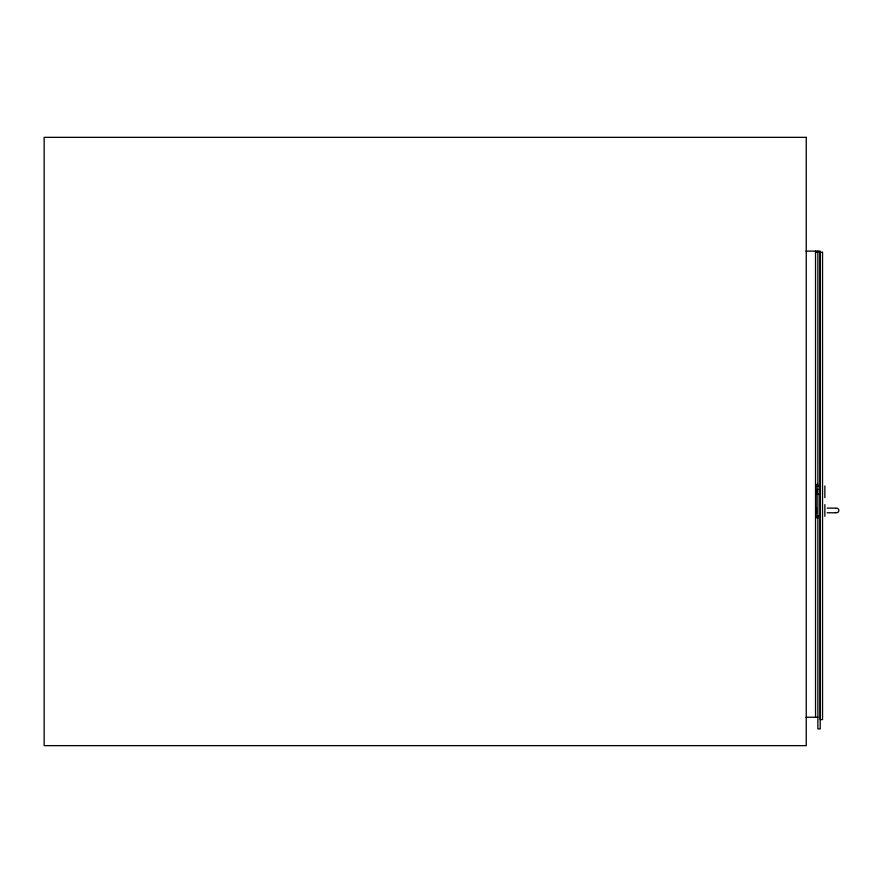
<?xml version="1.0" encoding="UTF-8"?>
<svg xmlns="http://www.w3.org/2000/svg" width="883" height="883" viewBox="0 0 883 883"><rect width="100%" height="100%" fill="white"/><g stroke="black" fill="none" stroke-linecap="round" stroke-linejoin="round"><path stroke-width="1.32" d="M818.166 486.489L817.294 485.981L818.166 485.473M818.166 516.787L817.294 516.279L818.166 515.771M805.98 251.125L820.208 251.125L820.208 728.894L817.879 728.894L817.879 251.125M815.539 252.284L817.857 252.284M818.221 486.025L817.526 486.025M818.453 489.469L817.294 489.469L817.294 494.127L818.453 494.127M827.194 508.122L835.274 508.122M827.194 512.78L835.274 512.78M805.98 717.239L817.879 717.239M824.865 485.981L824.865 497.637M824.865 504.623L824.865 516.279M816.477 507.537L816.477 513.365M815.539 251.125L815.539 717.239M835.914 508.2A2.329 2.329 0 0 1 838.828 510.76A2.329 2.329 0 0 1 835.351 512.471M817.879 518.144A1.865 1.865 0 0 1 816.013 516.279L816.013 485.981A1.865 1.865 0 0 1 817.879 484.116M806.256 137.351L44.15 137.351L44.15 745.649L806.256 745.649L806.256 137.351M822.537 252.284L820.164 252.284L820.208 719.579L822.537 719.579L822.537 252.284M818.221 516.235L817.526 516.235L818.221 516.323"/></g></svg>
